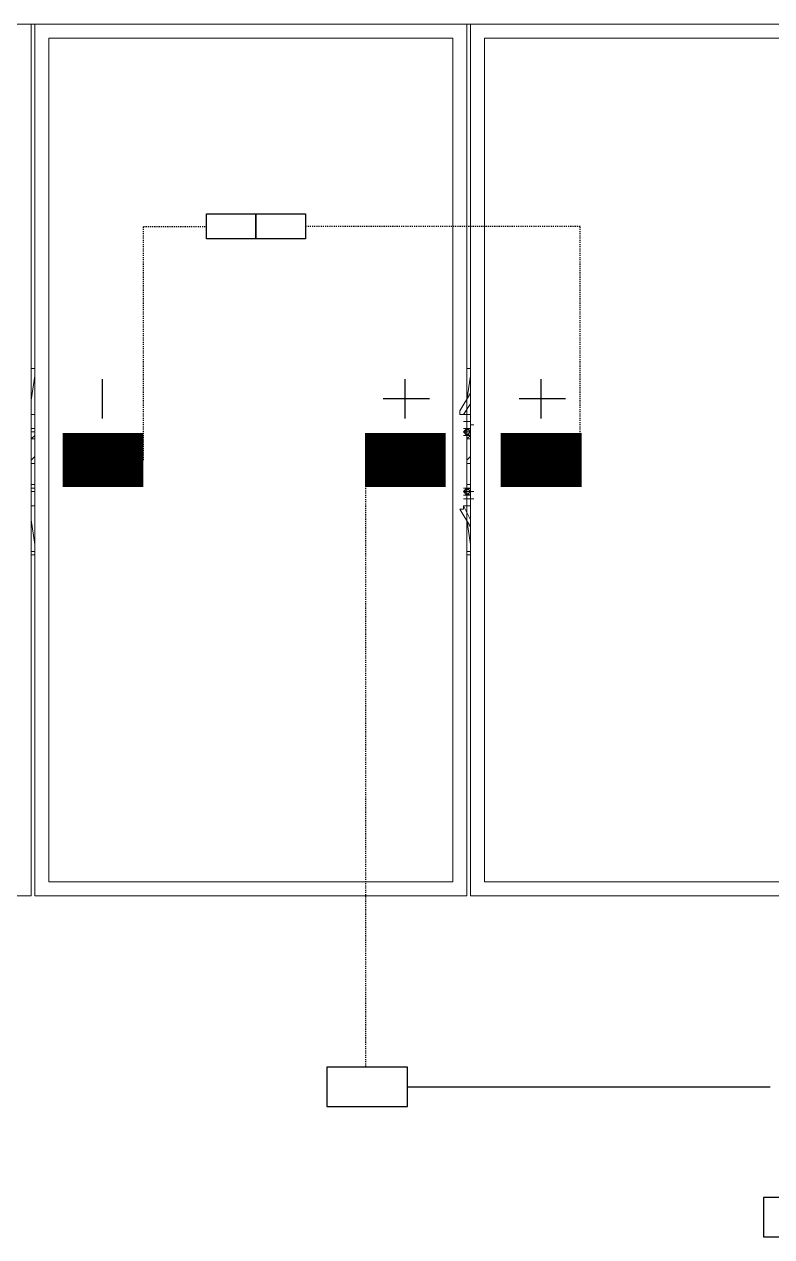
# Model space of a CAD drawing. Header units: feet. Extents: x -13743 to 68376, y -48 to 67763.
# Drawn here: x 3412.4 to 3481.3, y 2392.1 to 2503.8 of the extents above; entities that cross this region are included whole.
import ezdxf
from ezdxf.lldxf.tags import DXFTag

# ---------------------------------------------------------------- set-up
doc = ezdxf.new("R2010")
doc.units = ezdxf.units.FT
doc.header["$MEASUREMENT"] = 0
doc.linetypes.add('HIDDEN', pattern=[0.375, 0.25, -0.125])
for name, color, linetype in [('E-DC HARNESS-POS', 10, 'DC HARNESS CABLE'), ('E-HARN-COMP', 8, 'Continuous'), ('E-TRNK-CABL-NEG', 6, 'HIDDEN'), ('E-TRUNK-CABLE-POS', 6, 'HIDDEN'), ('Polarity-Text', 7, 'Continuous')]:
    doc.layers.add(name, color=color, linetype=linetype)
doc.styles.get("Standard").update_dxf_attribs({"font": 'arial.ttf'})
tags = doc.linetypes.add('DC HARNESS CABLE', pattern='A,0.5,-0.2,["DH",Standard,S=0.1,R=0,X=-0.1,Y=-0.05],-0.2', length=0.9).pattern_tags.tags
tags[6] = DXFTag(74, 10)

# ---------------------------------------------------------------- blocks, each defined once
blk = doc.blocks.new('A$C47dfd34d')
at = {"lineweight": 5}
for points in [[(6.06642, 0.41332), (6.06642, 0), (6.27141, 0), (6.27141, 0.41332)], [(6.27308, 0.41332), (6.27308, 0), (6.47807, 0), (6.47807, 0.41332)], [(6.27308, 0), (6.27308, 0.41332)], [(6.47974, 0.41332), (6.47974, 0), (6.68473, 0), (6.68473, 0.41332)], [(6.47974, 0), (6.47974, 0.41332)], [(6.4714, 0.40665), (6.4714, 0.00667), (6.27974, 0.00667), (6.27974, 0.40665)], [(6.27974, 0.00667), (6.27974, 0.40665)], [(6.67639, 0.40665), (6.67639, 0.00667), (6.4864, 0.00667), (6.4864, 0.40665)], [(6.4864, 0.00667), (6.4864, 0.40665)], [(6.27308, 0.24999), (6.27141, 0.24999)], [(6.47974, 0.24999), (6.47807, 0.24999)], [(6.47974, 0.22832), (6.4764, 0.22832), (6.47974, 0.23332), (6.4764, 0.22832), (6.47974, 0.22832), (6.4764, 0.22832), (6.47474, 0.22832), (6.47474, 0.22999), (6.47974, 0.23832), (6.47474, 0.22999), (6.47474, 0.22832), (6.4764, 0.22832), (6.47807, 0.22832), (6.4764, 0.22832), (6.47807, 0.22832)], [(6.4764, 0.22166), (6.47807, 0.22166), (6.47974, 0.22166), (6.47974, 0.21999), (6.47974, 0.22166), (6.47807, 0.22166)], [(6.47974, 0.21832), (6.47974, 0.21999), (6.47807, 0.22166), (6.4764, 0.21999)], [(6.47974, 0.21832), (6.47974, 0.21999), (6.47807, 0.22166), (6.4764, 0.21999)], [(6.47974, 0.21999), (6.47974, 0.22166), (6.4764, 0.21999), (6.47807, 0.21832)], [(6.47974, 0.21999), (6.47807, 0.21999)], [(6.47974, 0.21999), (6.47807, 0.21999)], [(6.47807, 0.19333), (6.4764, 0.19333)], [(6.47974, 0.18999), (6.47974, 0.19166), (6.47807, 0.19333), (6.4764, 0.19166)], [(6.47974, 0.18999), (6.47974, 0.19166), (6.47807, 0.19333), (6.4764, 0.19166)], [(6.47974, 0.19166), (6.47974, 0.19333), (6.4764, 0.19166), (6.47807, 0.18999)], [(6.47807, 0.18999), (6.4764, 0.18999), (6.47807, 0.18999), (6.47974, 0.18999)], [(6.47974, 0.18666), (6.47974, 0.18833), (6.47974, 0.18999), (6.47974, 0.18833), (6.4764, 0.18833), (6.47974, 0.18833)], [(6.47974, 0.19166), (6.47807, 0.19166)], [(6.47974, 0.19166), (6.47807, 0.19166)], [(6.4764, 0.18499), (6.4764, 0.18333), (6.47474, 0.18333), (6.47974, 0.17499), (6.47474, 0.18333), (6.4764, 0.18333)], [(6.47974, 0.17833), (6.4764, 0.18499), (6.47974, 0.18499), (6.4764, 0.18499)], [(6.47807, 0.18499), (6.4764, 0.18499)]]:
    blk.add_lwpolyline(points, close=True, dxfattribs=at)
for points in [[(8.12634, 0.41332), (6.06642, 0.41332)], [(6.27308, 0), (6.27308, 0.41332)], [(6.47974, 0), (6.47974, 0.41332)], [(6.27974, 0.00667), (6.27974, 0.40665)], [(6.4864, 0.00667), (6.4864, 0.40665)], [(6.27141, 0.23499), (6.27308, 0.24666), (6.27308, 0.24332)], [(6.47807, 0.23499), (6.47974, 0.24666), (6.47974, 0.24332)], [(6.47474, 0.22999), (6.47974, 0.23832)], [(6.4764, 0.22832), (6.47974, 0.23332)], [(6.27141, 0.22832), (6.27308, 0.22832)], [(6.47807, 0.21832), (6.47974, 0.21832), (6.47974, 0.19333), (6.47807, 0.19333), (6.4764, 0.19333), (6.47807, 0.19333), (6.47974, 0.19333), (6.47974, 0.19166), (6.47807, 0.19166), (6.47974, 0.19166), (6.47807, 0.19166), (6.47974, 0.19166), (6.47807, 0.19166), (6.47974, 0.19166), (6.47807, 0.19166), (6.47974, 0.19166), (6.47807, 0.19166), (6.47974, 0.19166), (6.47807, 0.19166), (6.47974, 0.19166), (6.47807, 0.19166), (6.47974, 0.19166), (6.47807, 0.19166), (6.47974, 0.19166), (6.47807, 0.19166), (6.47974, 0.19166), (6.4814, 0.19166), (6.47974, 0.19166), (6.47807, 0.19166), (6.47807, 0.21999), (6.47974, 0.21999), (6.47807, 0.21999), (6.47974, 0.21999), (6.47807, 0.21999), (6.47974, 0.21999), (6.47807, 0.21999), (6.47974, 0.21999), (6.47807, 0.21999), (6.47974, 0.21999), (6.47807, 0.21999), (6.4764, 0.21999), (6.47807, 0.21832), (6.47807, 0.21999), (6.47974, 0.21999), (6.47807, 0.21999), (6.47974, 0.21999), (6.47807, 0.21999), (6.47974, 0.21999), (6.47807, 0.21999), (6.47974, 0.21999), (6.47807, 0.21999), (6.47974, 0.21999), (6.47807, 0.21999), (6.47807, 0.21832), (6.4764, 0.21999), (6.47807, 0.21832), (6.47807, 0.21999), (6.47974, 0.21999), (6.47974, 0.22166), (6.47807, 0.22166), (6.4764, 0.22166), (6.47807, 0.22166), (6.47974, 0.22166), (6.47974, 0.22332), (6.4814, 0.22332), (6.47974, 0.22332), (6.47974, 0.22499), (6.4764, 0.22499)], [(6.4814, 0.22332), (6.47974, 0.22332), (6.47974, 0.22499), (6.4764, 0.22499), (6.47974, 0.22499), (6.47974, 0.22332), (6.47974, 0.22166), (6.47807, 0.22166), (6.4764, 0.22166), (6.47807, 0.22166), (6.47974, 0.22166), (6.47974, 0.22332)], [(6.27308, 0.22166), (6.27141, 0.22166)], [(6.27141, 0.21999), (6.27308, 0.21999)], [(6.4764, 0.21999), (6.47807, 0.21999)], [(6.47807, 0.22166), (6.47807, 0.22166)], [(6.47974, 0.22166), (6.47807, 0.22166)], [(6.47807, 0.21999), (6.47974, 0.21999)], [(6.47807, 0.21999), (6.47974, 0.21999)], [(6.47807, 0.21999), (6.47974, 0.21999)], [(6.47807, 0.21999), (6.47974, 0.21999)], [(6.47807, 0.21999), (6.47974, 0.21999)], [(6.47807, 0.21999), (6.47974, 0.21999)], [(6.47974, 0.22166), (6.47974, 0.22166)], [(6.27308, 0.21666), (6.27141, 0.21666), (6.27308, 0.21832)], [(6.4764, 0.21832), (6.47807, 0.21832)], [(6.4764, 0.21832), (6.47807, 0.21832)], [(6.47807, 0.21832), (6.47974, 0.21832)], [(6.47807, 0.21832), (6.47974, 0.21832)], [(6.47807, 0.21832), (6.47807, 0.21832)], [(6.47974, 0.21666), (6.47807, 0.21666), (6.47974, 0.21832)], [(6.47974, 0.21832), (6.47974, 0.19333)], [(6.47974, 0.21832), (6.47974, 0.21832)], [(6.47974, 0.19333), (6.47974, 0.21832)], [(6.27141, 0.20666), (6.27308, 0.20832)], [(6.47807, 0.20666), (6.47974, 0.20832)], [(6.27308, 0.20499), (6.27141, 0.20499)], [(6.47974, 0.20499), (6.47807, 0.20499)], [(6.27141, 0.19499), (6.27308, 0.19499)], [(6.27308, 0.19333), (6.27141, 0.19333)], [(6.27141, 0.19166), (6.27308, 0.19166)], [(6.47807, 0.19333), (6.4764, 0.19333)], [(6.4764, 0.19333), (6.47807, 0.19333)], [(6.47974, 0.19333), (6.47807, 0.19333), (6.4764, 0.19333)], [(6.47807, 0.19166), (6.47807, 0.18999), (6.4764, 0.19166)], [(6.4764, 0.19166), (6.47807, 0.18999), (6.47807, 0.19166)], [(6.4764, 0.19166), (6.47807, 0.19166)], [(6.4764, 0.19166), (6.47807, 0.18999), (6.47807, 0.19166)], [(6.4764, 0.19166), (6.47807, 0.19166)], [(6.47807, 0.18999), (6.47974, 0.18999), (6.47974, 0.18833), (6.4764, 0.18833)], [(6.47807, 0.19499), (6.47974, 0.19499)], [(6.47807, 0.19166), (6.47974, 0.19166), (6.47974, 0.19333), (6.47807, 0.19333)], [(6.47974, 0.19333), (6.47807, 0.19333)], [(6.47807, 0.19333), (6.47974, 0.19333), (6.47974, 0.19166), (6.47807, 0.19166)], [(6.47974, 0.19333), (6.47807, 0.19333)], [(6.47807, 0.19333), (6.47807, 0.19333)], [(6.47807, 0.19166), (6.47974, 0.19166)], [(6.47807, 0.19166), (6.47974, 0.19166)], [(6.47807, 0.19166), (6.47974, 0.19166)], [(6.47807, 0.19166), (6.47974, 0.19166)], [(6.47807, 0.19166), (6.47974, 0.19166)], [(6.47807, 0.19166), (6.47974, 0.19166)], [(6.47807, 0.18999), (6.47807, 0.18999)], [(6.47974, 0.19333), (6.47974, 0.19333)], [(6.47974, 0.18999), (6.47974, 0.18999)], [(6.27308, 0.18499), (6.27141, 0.18499)], [(6.47974, 0.17833), (6.4764, 0.18499), (6.47974, 0.18499)], [(6.47974, 0.18499), (6.47807, 0.18499)], [(6.47974, 0.18833), (6.47974, 0.18666)], [(6.47974, 0.18833), (6.4814, 0.18833)], [(6.27308, 0.16999), (6.27308, 0.16666), (6.27141, 0.17833)], [(6.47974, 0.17499), (6.47474, 0.18333)], [(6.47974, 0.16999), (6.47974, 0.16666), (6.47807, 0.17833)], [(6.27141, 0.16333), (6.27308, 0.16333)], [(6.27141, 0.16166), (6.27308, 0.16166)], [(6.27308, 0.16666), (6.27308, 0.16666)], [(6.47807, 0.16333), (6.47974, 0.16333)], [(6.47807, 0.16166), (6.47974, 0.16166)], [(6.47974, 0.16666), (6.47974, 0.16666)]]:
    blk.add_lwpolyline(points, dxfattribs=at)

msp = doc.modelspace()

# ---------------------------------------------------------------- linework, layer by layer
at = {"layer": 'E-DC HARNESS-POS', "ltscale": 0.5}
msp.add_lwpolyline([(3447.76, 2405.92), (3481.19, 2405.92)], dxfattribs=at)
at = {"layer": 'E-HARN-COMP'}
for points in [[(3433.78, 2486.39), (3433.78, 2484.06), (3429.22, 2484.06), (3429.22, 2486.39)], [(3438.35, 2486.39), (3438.35, 2484.06), (3433.78, 2484.06), (3433.78, 2486.39)], [(3447.76, 2404.11), (3447.76, 2407.73), (3440.31, 2407.73), (3440.31, 2404.11)], [(3488.02, 2392.11), (3488.02, 2395.73), (3480.57, 2395.73), (3480.57, 2392.11)]]:
    msp.add_lwpolyline(points, close=True, dxfattribs=at)
at = {"layer": 'E-HARN-COMP', "const_width": 5}
for points in [[(3403.83, 2463.69), (3411.29, 2463.69)], [(3423.42, 2463.69), (3415.97, 2463.69)], [(3443.83, 2463.69), (3451.28, 2463.69)], [(3463.81, 2463.69), (3456.36, 2463.69)]]:
    msp.add_lwpolyline(points, dxfattribs=at)
at = {"layer": 'E-TRNK-CABL-NEG', "ltscale": 0.1}
msp.add_lwpolyline([(3423.42, 2463.69), (3423.42, 2485.22), (3429.22, 2485.22)], dxfattribs=at)
at = {"layer": 'E-TRUNK-CABLE-POS', "ltscale": 0.1}
for points in [[(3463.66, 2463.69), (3463.66, 2485.22), (3438.35, 2485.22)], [(3443.88, 2463.69), (3443.88, 2407.73)]]:
    msp.add_lwpolyline(points, dxfattribs=at)
at = {"layer": 'Polarity-Text'}
for p, q in [((3419.62, 2471.15), (3419.62, 2467.53)), ((3447.52, 2471.15), (3447.52, 2467.53)), ((3460.05, 2471.15), (3460.05, 2467.53)), ((3449.8, 2469.34), (3445.52, 2469.34)), ((3462.32, 2469.34), (3458.05, 2469.34))]:
    msp.add_line(p, q, dxfattribs=at)

# ---------------------------------------------------------------- block references
at = {"xscale": 194.318304, "yscale": 194.318304, "zscale": 194.318304}
msp.add_blockref('A$C47dfd34d', (2194.43, 2423.53), dxfattribs=at)

doc.saveas('drawing.dxf')
